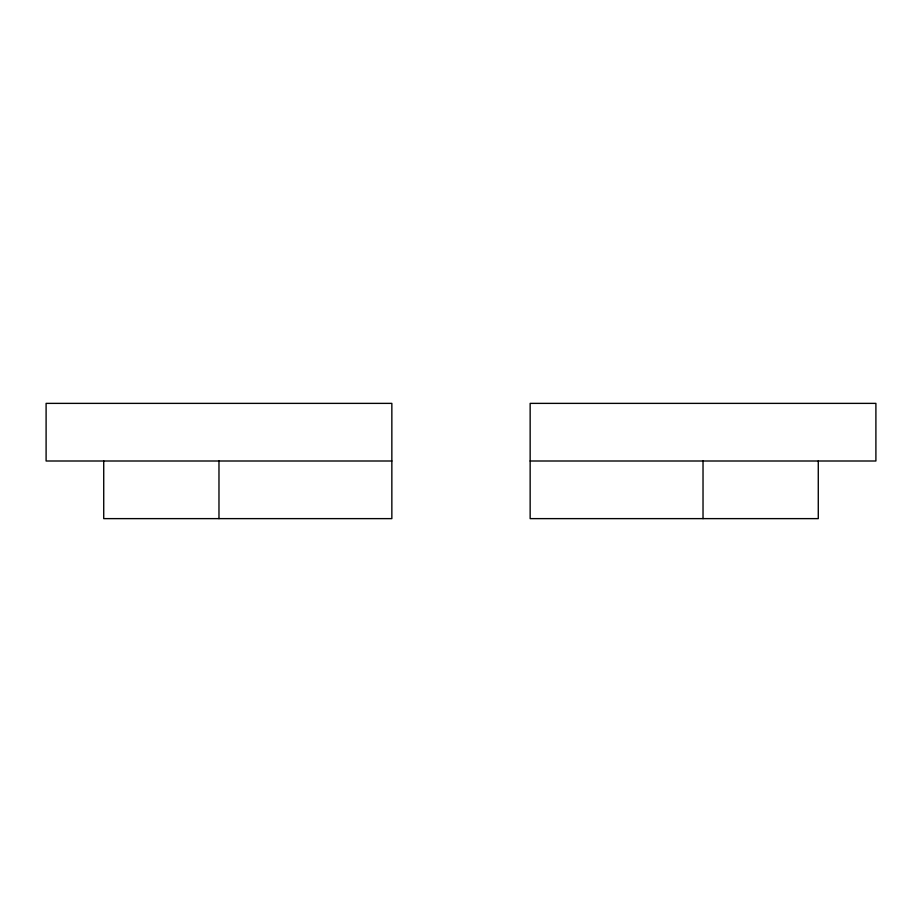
<?xml version="1.0" encoding="UTF-8"?>
<svg xmlns="http://www.w3.org/2000/svg" width="922" height="922" viewBox="0 0 922 922"><rect width="100%" height="100%" fill="white"/><g stroke="black" fill="none" stroke-linecap="round" stroke-linejoin="round"><path stroke-width="1.38" d="M391.85 461L46.1 461L46.1 403.375L391.85 403.375L391.85 518.625L103.725 518.625L103.725 461M530.15 461L875.9 461L875.9 403.375L530.15 403.375L530.15 518.625L818.275 518.625L818.275 461M703.025 461L703.025 518.625M218.975 461L218.975 518.625"/></g></svg>
